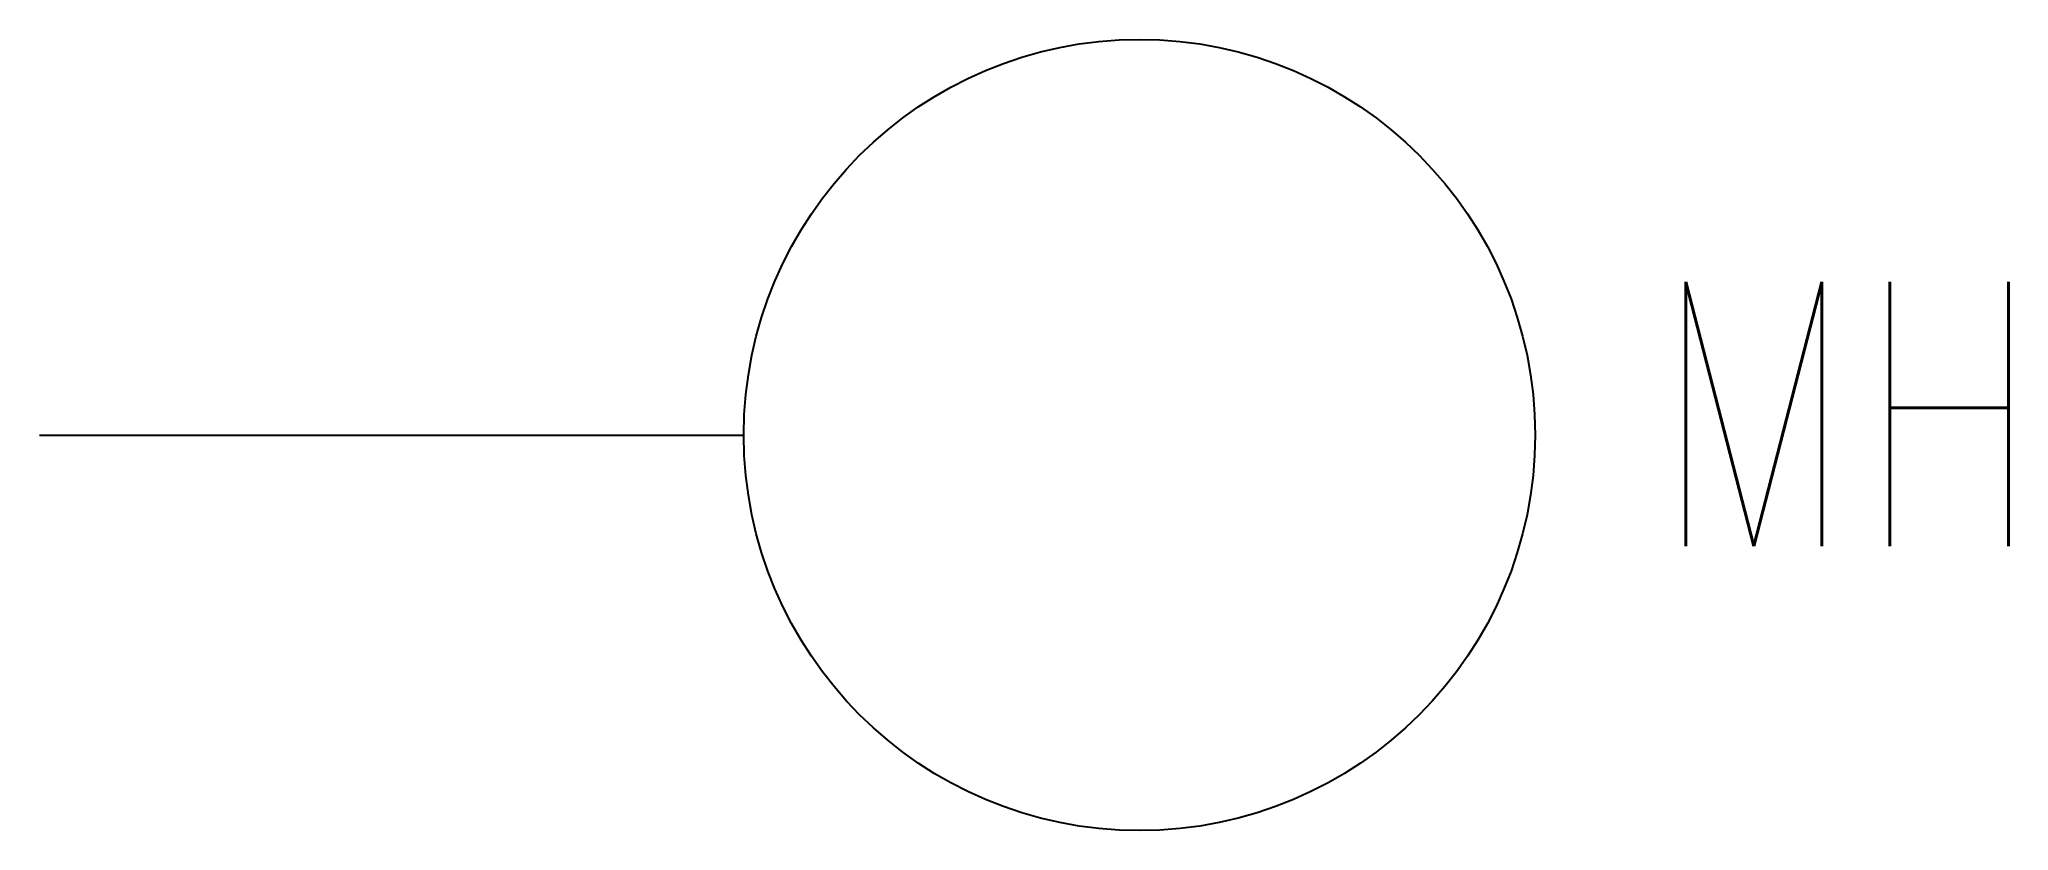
# Model space of a CAD drawing. Extents: x 12.662 to 13.186, y 7.497 to 7.707.
import ezdxf

# ---------------------------------------------------------------- set-up
doc = ezdxf.new("R2010")
doc.units = 0
doc.header["$MEASUREMENT"] = 0
doc.layers.get('0').update_dxf_attribs({"linetype": 'CONTINUOUS'})
doc.styles.add('COMPACT', font='SIMPLEX', dxfattribs={"width": 0.75})

msp = doc.modelspace()

# ---------------------------------------------------------------- linework, layer by layer
msp.add_line((12.66203, 7.6021), (12.84953, 7.6021))
msp.add_circle((12.95485, 7.6021), 0.10532)

# ---------------------------------------------------------------- texts
at = {"color": 1, "style": 'COMPACT', "width": 0.75}
msp.add_text('MH', height=0.070312, dxfattribs=at).set_placement((13.09129, 7.57253))

doc.saveas('drawing.dxf')
